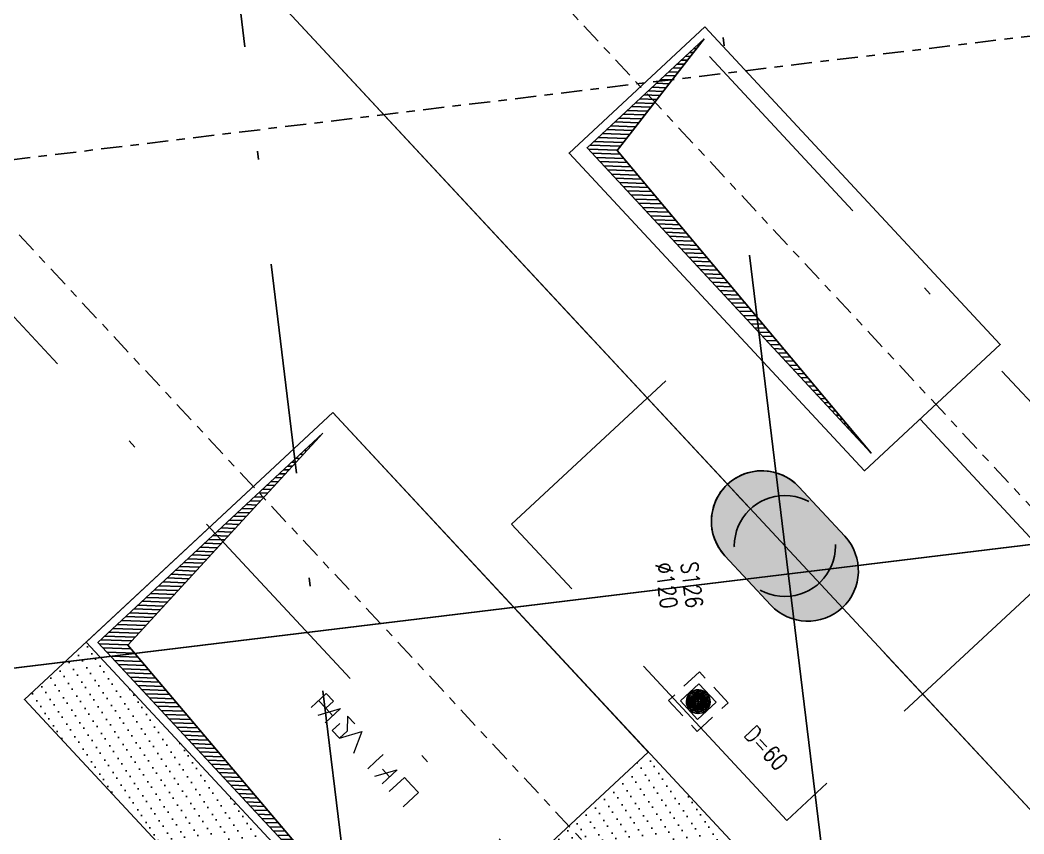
# Model space of a CAD drawing. Header units: inches. Extents: x 400392 to 401495, y 4543971 to 4544133.
# Drawn here: x 400442.54 to 400454.46, y 4544043.6 to 4544053.25 of the extents above; entities that cross this region are included whole.
import ezdxf

# ---------------------------------------------------------------- set-up
doc = ezdxf.new("R2010")
doc.units = ezdxf.units.IN
doc.header["$MEASUREMENT"] = 0
for name, pattern in [('AKS', [3, 2.5, -0.25, 0, -0.25]), ('CENTER', [2, 1.25, -0.25, 0.25, -0.25]), ('CIZGI', [0.4, 0.25, -0.15]), ('DASHDOT2', [0.5, 0.25, -0.125, 0, -0.125]), ('HIDDEN', [0.375, 0.25, -0.125])]:
    doc.linetypes.add(name, pattern=pattern)
doc.layers.add('A-DETL-GENF', color=92, linetype='Continuous', lineweight=9)
for name, color, linetype in [('aks prota', 2, 'AKS'), ('boşluk prota', 2, 'Continuous'), ('boşluk taraması prota', 252, 'Continuous'), ('kiriş prota', 6, 'Continuous'), ('kolon prota', 1, 'Continuous'), ('kolon tarama prota', 252, 'Continuous'), ('lkolon prota', 4, 'Continuous'), ('not yazısı prota', 6, 'Continuous'), ('PRT-AL-TUNEL_EKSENI', 14, 'DASHDOT2'), ('PRT-MI-a_fit_drainage', 10, 'Continuous'), ('skesit prota', 7, 'Continuous'), ('st-s_kolon tarama', 252, 'Continuous'), ('st-s_level (kot)', 6, 'Continuous'), ('st_s_ölçü', 4, 'Continuous'), ('temel prota', 6, 'Continuous'), ('tkolon prota', 6, 'Continuous')]:
    doc.layers.add(name, color=color, linetype=linetype)
doc.styles.add('OLCU', font='romanstw.shx')
doc.styles.add('tkolon', font='romanstw.shx')

# ---------------------------------------------------------------- blocks, each defined once
blk = doc.blocks.new('+24.06 mekanik')
at = {"layer": 'kolon tarama prota', "color": 253}
for p, q in [((52441.07182269852, 147111.5709981484), (52198.36672438604, 146935.2354224607)), ((52198.36672438604, 146935.2354224607), (52441.07182269852, 147111.5709981484)), ((52617.40739838626, 146868.8658998359), (52441.07182269852, 147111.5709981484)), ((52441.07182269852, 147111.5709981484), (52617.40739838626, 146868.8658998359)), ((52441.07182269852, 147111.5709981484), (52441.07182269852, 147111.5709981484)), ((52198.36672438604, 146935.2354224607), (52374.70230007378, 146692.5303241482)), ((52374.70230007378, 146692.5303241482), (52198.36672438604, 146935.2354224607)), ((52198.36672438604, 146935.2354224607), (52198.36672438604, 146935.2354224607)), ((52321.60453866507, 147012.3018573908), (52333.36900036721, 146996.1094649998)), ((52333.36900036721, 146996.1094649998), (52321.60453866507, 147012.3018573908)), ((52321.60453866507, 147012.3018573908), (52321.60453866507, 147012.3018573908)), ((52341.45917031096, 147001.9873175228), (52329.69470860881, 147018.1797099137)), ((52329.69470860881, 147018.1797099137), (52341.45917031096, 147001.9873175228)), ((52329.69470860881, 147018.1797099137), (52329.69470860881, 147018.1797099137)), ((52333.36900036721, 146996.1094649998), (52333.36900036721, 146996.1094649998)), ((52341.45917031096, 147001.9873175228), (52341.45917031096, 147001.9873175228)), ((52348.07977124525, 146975.8618259271), (52359.85615579274, 146959.6530231474)), ((52359.85615579274, 146959.6530231474), (52348.07977124525, 146975.8618259271)), ((52348.07977124525, 146975.8618259271), (52348.07977124525, 146975.8618259271)), ((52367.94632573648, 146965.5308756704), (52356.169941189, 146981.73967845)), ((52356.169941189, 146981.73967845), (52367.94632573648, 146965.5308756704)), ((52356.169941189, 146981.73967845), (52356.169941189, 146981.73967845)), ((52359.85615579274, 146959.6530231474), (52359.85615579274, 146959.6530231474)), ((52367.94632573648, 146965.5308756704), (52367.94632573648, 146965.5308756704)), ((52374.6000293269, 146939.3598221773), (52386.45505417482, 146923.0427803099)), ((52386.45505417482, 146923.0427803099), (52374.6000293269, 146939.3598221773)), ((52374.6000293269, 146939.3598221773), (52374.6000293269, 146939.3598221773)), ((52394.54522411857, 146928.9206328328), (52382.69019927065, 146945.2376747002)), ((52382.69019927065, 146945.2376747002), (52394.54522411857, 146928.9206328328)), ((52382.69019927065, 146945.2376747002), (52382.69019927065, 146945.2376747002)), ((52394.54522411857, 146928.9206328328), (52394.54522411857, 146928.9206328328)), ((52445.19622241513, 146935.3376932076), (52428.87918054772, 146923.4826683596)), ((52428.87918054772, 146923.4826683596), (52445.19622241513, 146935.3376932076)), ((52445.19622241513, 146935.3376932076), (52445.19622241513, 146935.3376932076)), ((52481.69822616494, 146961.8579512892), (52465.48942338526, 146950.0815667417)), ((52465.48942338526, 146950.0815667417), (52481.69822616494, 146961.8579512892)), ((52465.48942338526, 146950.0815667417), (52465.48942338526, 146950.0815667417)), ((52471.36727590819, 146941.991396798), (52487.57607868787, 146953.7677813455)), ((52487.57607868787, 146953.7677813455), (52471.36727590819, 146941.991396798)), ((52471.36727590819, 146941.991396798), (52471.36727590819, 146941.991396798)), ((52481.69822616494, 146961.8579512892), (52481.69822616494, 146961.8579512892)), ((52487.57607868787, 146953.7677813455), (52487.57607868787, 146953.7677813455)), ((52518.13825762858, 146988.3331838694), (52501.94586523766, 146976.5687221673)), ((52501.94586523766, 146976.5687221673), (52518.13825762858, 146988.3331838694)), ((52501.94586523766, 146976.5687221673), (52501.94586523766, 146976.5687221673)), ((52507.82371776059, 146968.4785522235), (52524.0161101515, 146980.2430139257)), ((52524.0161101515, 146980.2430139257), (52507.82371776059, 146968.4785522235)), ((52507.82371776059, 146968.4785522235), (52507.82371776059, 146968.4785522235)), ((52518.13825762858, 146988.3331838694), (52518.13825762858, 146988.3331838694)), ((52524.0161101515, 146980.2430139257), (52524.0161101515, 146980.2430139257)), ((52307.95040501171, 146835.6227700731), (52291.7580126208, 146823.858308371)), ((52291.7580126208, 146823.858308371), (52307.95040501171, 146835.6227700731)), ((52291.7580126208, 146823.858308371), (52291.7580126208, 146823.858308371)), ((52297.63586514373, 146815.7681384272), (52313.82825753464, 146827.5326001294)), ((52313.82825753464, 146827.5326001294), (52297.63586514373, 146815.7681384272)), ((52297.63586514373, 146815.7681384272), (52297.63586514373, 146815.7681384272)), ((52307.95040501171, 146835.6227700731), (52307.95040501171, 146835.6227700731)), ((52313.82825753464, 146827.5326001294), (52313.82825753464, 146827.5326001294)), ((52344.40684686411, 146862.1099254987), (52328.19804408443, 146850.3335409512)), ((52328.19804408443, 146850.3335409512), (52344.40684686411, 146862.1099254987)), ((52328.19804408443, 146850.3335409512), (52328.19804408443, 146850.3335409512)), ((52334.07589660736, 146842.2433710074), (52350.28469938704, 146854.0197555549)), ((52350.28469938704, 146854.0197555549), (52334.07589660736, 146842.2433710074)), ((52334.07589660736, 146842.2433710074), (52334.07589660736, 146842.2433710074)), ((52344.40684686411, 146862.1099254987), (52344.40684686411, 146862.1099254987)), ((52350.28469938704, 146854.0197555549), (52350.28469938704, 146854.0197555549)), ((52381.01708970166, 146888.7088238807), (52364.70004783425, 146876.8537990328)), ((52364.70004783425, 146876.8537990328), (52381.01708970166, 146888.7088238807)), ((52364.70004783425, 146876.8537990328), (52364.70004783425, 146876.8537990328)), ((52370.57790035717, 146868.7636290891), (52386.89494222459, 146880.618653937)), ((52386.89494222459, 146880.618653937), (52370.57790035717, 146868.7636290891)), ((52370.57790035717, 146868.7636290891), (52370.57790035717, 146868.7636290891)), ((52374.70230007378, 146692.5303241482), (52617.40739838626, 146868.8658998359)), ((52617.40739838626, 146868.8658998359), (52374.70230007378, 146692.5303241482)), ((52381.01708970166, 146888.7088238807), (52381.01708970166, 146888.7088238807)), ((52386.45505417482, 146923.0427803099), (52386.45505417482, 146923.0427803099)), ((52386.89494222459, 146880.618653937), (52386.89494222459, 146880.618653937)), ((52421.22889865373, 146875.1806894638), (52433.08392350165, 146858.8636475964)), ((52433.08392350165, 146858.8636475964), (52421.22889865373, 146875.1806894638)), ((52421.22889865373, 146875.1806894638), (52421.22889865373, 146875.1806894638)), ((52428.87918054772, 146923.4826683596), (52428.87918054772, 146923.4826683596)), ((52441.17409344541, 146864.7415001194), (52429.31906859748, 146881.0585419868)), ((52429.31906859748, 146881.0585419868), (52441.17409344541, 146864.7415001194)), ((52429.31906859748, 146881.0585419868), (52429.31906859748, 146881.0585419868)), ((52433.08392350165, 146858.8636475964), (52433.08392350165, 146858.8636475964)), ((52434.75703307064, 146915.3924984159), (52451.07407493806, 146927.2475232638)), ((52451.07407493806, 146927.2475232638), (52434.75703307064, 146915.3924984159)), ((52434.75703307064, 146915.3924984159), (52434.75703307064, 146915.3924984159)), ((52441.17409344541, 146864.7415001194), (52441.17409344541, 146864.7415001194)), ((52447.82779703582, 146838.5704466263), (52459.6041815833, 146822.3616438466)), ((52459.6041815833, 146822.3616438466), (52447.82779703582, 146838.5704466263)), ((52447.82779703582, 146838.5704466263), (52447.82779703582, 146838.5704466263)), ((52451.07407493806, 146927.2475232638), (52451.07407493806, 146927.2475232638)), ((52467.69435152705, 146828.2394963695), (52455.91796697956, 146844.4482991492)), ((52455.91796697956, 146844.4482991492), (52467.69435152705, 146828.2394963695)), ((52455.91796697956, 146844.4482991492), (52455.91796697956, 146844.4482991492)), ((52459.60418158331, 146822.3616438466), (52459.60418158331, 146822.3616438466)), ((52467.69435152705, 146828.2394963695), (52467.69435152705, 146828.2394963695)), ((52617.40739838626, 146868.8658998359), (52617.40739838626, 146868.8658998359)), ((52374.70230007378, 146692.5303241482), (52374.70230007378, 146692.5303241482)), ((52474.31495246134, 146802.1140047739), (52486.07941416349, 146785.921612383)), ((52486.07941416349, 146785.921612383), (52474.31495246134, 146802.1140047739)), ((52474.31495246134, 146802.1140047739), (52474.31495246134, 146802.1140047739)), ((52494.16958410724, 146791.7994649059), (52482.40512240509, 146807.9918572968)), ((52482.40512240509, 146807.9918572968), (52494.16958410724, 146791.7994649059)), ((52482.40512240509, 146807.9918572968), (52482.40512240509, 146807.9918572968)), ((52486.07941416349, 146785.921612383), (52486.07941416349, 146785.921612383)), ((52494.16958410724, 146791.7994649059), (52494.16958410724, 146791.7994649059))]:
    blk.add_line(p, q, dxfattribs=at)
for centre, radius, start, end in [((52407.88706138615, 146902.0506611483), 140, 128.0467130974134, 213.9532869025637), ((52407.88706138615, 146902.0506611483), 140, 128.0467130974134, 213.9532869025637), ((52407.88706138615, 146902.0506611483), 120, 128.3880154630158, 213.6119845363159), ((52407.88706138615, 146902.0506611483), 120, 128.3880154630158, 213.6119845363159), ((52407.88706138615, 146902.0506611483), 100.0000000000001, 125.9999999998701, 305.9999999998701), ((52407.88706138615, 146902.0506611483), 100.0000000000001, 125.9999999998701, 305.9999999998701), ((52407.88706138615, 146902.0506611483), 94.99999999999999, 129.016961309279, 212.9830386898709), ((52407.88706138615, 146902.0506611483), 94.99999999999999, 129.016961309279, 212.9830386898709), ((52407.88706138615, 146902.0506611483), 90.00000000000007, 125.9999999998701, 305.9999999998701), ((52407.88706138615, 146902.0506611483), 90.00000000000007, 125.9999999998701, 305.9999999998701), ((52407.88706138615, 146902.0506611483), 140, 38.04671309767037, 123.9532869023308), ((52407.88706138615, 146902.0506611483), 140, 38.04671309767037, 123.9532869023308), ((52407.88706138615, 146902.0506611483), 75.00000000000001, 129.8225537291953, 212.1774462713443), ((52407.88706138615, 146902.0506611483), 74.99999999999997, 129.8225537291953, 212.1774462713443), ((52407.88706138615, 146902.0506611483), 120, 38.38801546334262, 123.6119845368939), ((52407.88706138615, 146902.0506611483), 120, 38.38801546334262, 123.6119845368939), ((52407.88706138615, 146902.0506611483), 58.99999999997818, 0, 180), ((52407.88706138615, 146902.0506611483), 100.0000000000001, 305.9999999998701, 125.9999999998701), ((52407.88706138615, 146902.0506611483), 100.0000000000001, 305.9999999998701, 125.9999999998701), ((52407.88706138615, 146902.0506611483), 90.00000000000009, 305.9999999998701, 125.9999999998701), ((52407.88706138615, 146902.0506611483), 90.00000000000009, 305.9999999998701, 125.9999999998701), ((52407.88706138615, 146902.0506611483), 95, 39.01696131012777, 122.9830386904475), ((52407.88706138615, 146902.0506611483), 95.00000000000001, 39.01696131012777, 122.9830386904475), ((52407.88706138615, 146902.0506611483), 50.00000000000003, 125.9999999998701, 305.9999999998701), ((52407.88706138615, 146902.0506611483), 50.00000000000003, 125.9999999998701, 305.9999999998701), ((52407.88706138615, 146902.0506611483), 50, 131.7391704768622, 210.2608295232355), ((52407.88706138615, 146902.0506611483), 50.00000000000001, 131.7391704768622, 210.2608295232355), ((52407.88706138615, 146902.0506611483), 74.99999999999999, 39.82255372887508, 122.1774462705475), ((52407.88706138615, 146902.0506611483), 75.00000000000001, 39.82255372887508, 122.1774462705475), ((52407.88706138615, 146902.0506611483), 50.00000000000004, 305.9999999998701, 125.9999999998701), ((52407.88706138615, 146902.0506611483), 50.00000000000004, 305.9999999998701, 125.9999999998701), ((52407.88706138615, 146902.0506611483), 50, 41.73917047713977, 120.2608295226653), ((52407.88706138615, 146902.0506611483), 50, 41.73917047713977, 120.2608295226653), ((52407.88706138615, 146902.0506611483), 29.99999999999999, 45.59406822622729, 116.4059317733746), ((52407.88706138615, 146902.0506611483), 30.00000000000001, 45.59406822622729, 116.4059317733746), ((52407.88706138614, 146931.5506611483), 29.4999999999955, 269.9999999999996, 89.99999999998587), ((52407.88706138615, 146902.0506611483), 75, 309.8225537291952, 32.17744627134433), ((52407.88706138615, 146902.0506611483), 74.99999999999999, 309.8225537291952, 32.17744627134433), ((52407.88706138615, 146902.0506611483), 95, 309.0169613092789, 32.98303868987092), ((52407.88706138615, 146902.0506611483), 95.00000000000003, 309.0169613092789, 32.98303868987092), ((52407.88706138615, 146902.0506611483), 120, 308.3880154630158, 33.61198453631593), ((52407.88706138615, 146902.0506611483), 120, 308.3880154630158, 33.61198453631593), ((52407.88706138615, 146902.0506611483), 140, 308.0467130974135, 33.95328690256366), ((52407.88706138615, 146902.0506611483), 140, 308.0467130974135, 33.95328690256366), ((52407.88706138615, 146902.0506611483), 140, 218.0467130976704, 303.9532869023308), ((52407.88706138615, 146902.0506611483), 140, 218.0467130976704, 303.9532869023308), ((52407.88706138615, 146902.0506611483), 120, 218.3880154633426, 303.6119845368939), ((52407.88706138615, 146902.0506611483), 120, 218.3880154633426, 303.6119845368939), ((52407.88706138615, 146902.0506611483), 95, 219.0169613101278, 302.9830386904476), ((52407.88706138615, 146902.0506611483), 94.99999999999997, 219.0169613101278, 302.9830386904476), ((52407.88706138615, 146902.0506611483), 59.00000000001455, 180, 0), ((52407.88706138615, 146902.0506611483), 74.99999999999999, 219.8225537288751, 302.1774462705475), ((52407.88706138615, 146902.0506611483), 75, 219.8225537288751, 302.1774462705475), ((52407.88706138615, 146902.0506611483), 50, 221.7391704771398, 300.2608295226653), ((52407.88706138615, 146902.0506611483), 49.99999999999999, 221.7391704771398, 300.2608295226653), ((52407.88706138615, 146902.0506611483), 30, 135.5940682274064, 206.4059317724424), ((52407.88706138615, 146902.0506611483), 29.99999999999999, 135.5940682274064, 206.4059317724424), ((52407.88706138616, 146872.5506611483), 29.49999999999273, 90, 269.9999999999855), ((52407.88706138615, 146902.0506611483), 29.99999999999999, 225.5940682262273, 296.4059317733746), ((52407.88706138615, 146902.0506611483), 30.00000000000001, 225.5940682262273, 296.4059317733746), ((52407.88706138615, 146902.0506611483), 30.00000000000001, 315.5940682274063, 26.40593177244245), ((52407.88706138615, 146902.0506611483), 29.99999999999999, 315.5940682274063, 26.40593177244245), ((52407.88706138615, 146902.0506611483), 49.99999999999998, 311.7391704768622, 30.26082952323549), ((52407.88706138615, 146902.0506611483), 50.00000000000001, 311.7391704768622, 30.26082952323549)]:
    blk.add_arc(centre, radius, start, end, dxfattribs=at)
blk = doc.blocks.new('YER SUZGECI_20x20')
at = {"color": 2}
blk.add_lwpolyline([(-20, 0), (0, 0), (0, 20), (-20, 20)], close=True, dxfattribs=at)
for points in [[(0, 20), (-20, 0)], [(-20, 20), (0, 0)]]:
    blk.add_lwpolyline(points, dxfattribs=at)
blk.add_circle((-10, 10), 7, dxfattribs=at)
blk = doc.blocks.new('A$C1a5ef8c2')
at = {"layer": 'boşluk taraması prota', "ltscale": 2}
h = blk.add_hatch(dxfattribs=at)
h.set_pattern_fill('ANSI31', color=256, scale=0.03000000000073284, angle=-47.07600604191619, style=0)
h.set_pattern_definition([(357.9239939580838, (-721.722959009523, 311.2306366646662), (0.003450451556188631, 0.09518748281418962), [])])
h.paths.add_polyline_path([(59.07129314023769, 78.41376911941916), (58.03502875793492, 77.08660888392478), (61.05108989868313, 73.4951407732442), (57.68000338360434, 77.11981671862304)])
h = blk.add_hatch(dxfattribs=at)
h.set_pattern_fill('ANSI31', color=256, scale=0.03000000000073284, angle=-47.07600604191619, style=0)
h.set_pattern_definition([(357.9239939580838, (-727.5290022042464, 305.3593916632235), (0.003450451556188631, 0.09518748281418962), [])])
h.paths.add_polyline_path([(54.5446873123874, 73.73244953993708), (52.22898556268774, 71.21536388155073), (55.51492126926314, 67.33371993526816), (51.87396018835716, 71.24857171718031)])
at = {"layer": 'kolon tarama prota'}
h = blk.add_hatch(color=256, dxfattribs=at)
h.dxf.hatch_style = 1
edge = h.paths.add_edge_path()
edge.add_arc((59.75526642886689, 72.68588837701827), 0.6000000000146568, 42.92399395808381, 222.9239939580838)
edge.add_line((59.31591176887741, 72.27727183047682), (59.86073383199982, 71.69146561715752))
edge.add_arc((60.30008849222213, 72.1000821646303), 0.6000000000146568, 222.9239939580838, 402.9239939580838)
edge.add_line((60.73944315267727, 72.50869871210307), (60.19462108955486, 73.09450492542237))
at = {"layer": 'st-s_kolon tarama', "ltscale": 0.001}
h = blk.add_hatch(dxfattribs=at)
h.set_pattern_fill('DOTS', color=253, scale=0.1000000000024428, angle=6.93182649044086)
h.set_pattern_definition([(6.93182649044086, (-985.6108686834923, 579.9553947579116), (0.05963554138054424, 0.167169241581065), [0, -0.158750000003878])])
h.paths.add_polyline_path([(54.66166266641812, 73.97780510503799), (58.40516262914753, 69.94618593715131), (55.47938148386311, 67.2250981722027), (51.73263160116039, 71.25369479134679), (51.00037383311428, 70.57266720943153), (57.12962204299401, 63.98234730958939), (60.79091087635607, 67.38748520426452)])
at = {"layer": 'aks prota', "ltscale": 10}
for p, q in [((121.0854302718071, 6.742173030972481), (8.08986567996908, 128.2378104133531)), ((121.0854302699445, 6.742173034697771), (8.089865682297386, 128.2378104142845)), ((121.0854302697117, 6.742173032835126), (8.089865682297386, 128.2378104142845)), ((119.2287120601395, 8.738562566228211), (8.089865681366064, 128.2378104142845)), ((121.0854302710504, 6.742173031903803), (8.089865679503419, 128.2378104142845)), ((62.62214540562127, 51.0284770578146), (53.66102515032981, 124.8200718518347)), ((62.62214540567948, 51.02847705408931), (53.66102515021339, 124.8200718518347)), ((62.62214540620334, 51.02847705595195), (53.66102515097009, 124.8200718518347)), ((62.62214540562127, 51.02847705688328), (53.66102515126113, 124.820071852766)), ((62.6221454058541, 51.02847705688328), (53.66102515079547, 124.820071852766)), ((62.62214540562127, 51.02847705688328), (53.66102515032981, 124.820071852766)), ((62.62214540556306, 51.02847705595195), (53.66102515003877, 124.820071852766)), ((108.5395137761952, 20.23185403458774), (24.49207383778412, 110.6017488418147)), ((47.16274772968609, 70.49427075311542), (93.52216359053273, 76.12407590448856)), ((47.16274772945326, 70.4942707521841), (93.52216359163867, 76.12407590355724)), ((47.16274773038458, 70.49427075311542), (93.52216359140584, 76.12407590448856)), ((47.16274773015175, 70.49427075311542), (93.52216359099839, 76.12407590448856)), ((47.16274773020996, 70.49427075311542), (93.52216359094018, 76.12407590448856)), ((47.16274772968609, 70.4942707521841), (93.52216359099839, 76.12407590448856)), ((47.16274772968609, 70.49427075125277), (93.52216359123122, 76.12407590355724))]:
    blk.add_line(p, q, dxfattribs=at)
at = {"layer": 'boşluk prota', "ltscale": 0.05}
for points in [[(59.07129314023769, 78.41376911941916), (58.03502875793492, 77.08660888392478), (61.05108989868313, 73.4951407732442), (57.68000338360434, 77.11981671862304)], [(54.5446873123874, 73.73244953993708), (52.22898556268774, 71.21536388155073), (55.51492126926314, 67.33371993526816), (51.87396018835716, 71.24857171718031)]]:
    blk.add_lwpolyline(points, close=True, dxfattribs=at)
at = {"layer": 'kiriş prota'}
blk.add_lwpolyline([(59.07641615852481, 78.55509765353054), (62.58370818995172, 74.78397015482187), (60.97274110279977, 73.28570948075503), (57.46544907183852, 77.0568369794637)], close=True, dxfattribs=at)
blk.add_lwpolyline([(54.66166266641812, 73.97780510503799), (58.40516262914753, 69.94618593715131), (55.47938148386311, 67.2250981722027), (51.73263160116039, 71.25369479134679), (54.66166266641812, 73.97780510503799)], dxfattribs=at)
at = {"layer": 'kolon prota', "color": 1}
blk.add_lwpolyline([(60.19462108938023, 73.09450492542237, 0.9999999999999999), (59.31591176887741, 72.27727183047682), (59.86073383223265, 71.69146561715752, 0.9999999999999999), (60.73944315267727, 72.50869871210307)], format="xyb", close=True, dxfattribs=at)
at = {"layer": 'kolon prota', "color": 5, "linetype": 'HIDDEN', "ltscale": 5}
blk.add_circle((60.02767746057361, 72.39298527128994), 0.6000000000123112, dxfattribs=at)
at = {"layer": 'not yazısı prota'}
blk.add_lwpolyline([(54.66166266641812, 73.97780510503799), (60.79091087635607, 67.38748520426452), (57.12962204299401, 63.98234730958939), (51.00037383311428, 70.57266720943153)], close=True, dxfattribs=at)
at = {"layer": 'PRT-AL-TUNEL_EKSENI', "ltscale": 10}
for p, q in [((10.50631630996941, 130.4852014249191), (123.5018809015164, 8.989564041607082)), ((4.538415511138737, 124.934826657176), (117.533980102744, 3.439189274795353)), ((56.07586714241188, 58.06719802692533), (48.05223091243533, 124.1389498393983))]:
    blk.add_line(p, q, dxfattribs=at)
at = {"layer": 'PRT-MI-a_fit_drainage', "color": 2, "linetype": 'CIZGI'}
blk.add_lwpolyline([(59.01292223244673, 70.89976577926427), (58.64673748792848, 70.55931206326932), (58.98719120299211, 70.19312731735408), (59.35337594797602, 70.53358103334904)], close=True, dxfattribs=at)
at = {"layer": 'skesit prota', "linetype": 'CENTER', "ltscale": 0.2}
for points in [[(6.701283006987069, 133.3384129730985), (120.2835629340843, 11.2119246898219)], [(98.568870913703, 82.77085532899946), (33.680871330027, 74.89097186829895)], [(46.81800741900224, 80.51629749406129), (100.5956440005102, 22.69324703048915)]]:
    blk.add_lwpolyline(points, dxfattribs=at)
at = {"layer": 'st_s_ölçü', "color": 6, "lineweight": 0}
for points in [[(54.40257146657677, 70.47546873614192), (54.58381935936632, 70.6440361700952), (54.66810307680862, 70.55341222509742), (54.57747912994819, 70.46912850718945), (54.49319541297155, 70.55975245311856)], [(54.48685518401908, 70.38484478928149), (54.75238679425092, 70.46278827823699), (54.57113890146138, 70.29422084335238)], [(54.57747912994819, 70.46912850718945), (54.66176284785615, 70.37850456126034)], [(54.92095422866987, 70.28154038637877), (54.83667051122757, 70.37216433230788), (54.8303302822751, 70.1972566684708), (54.73970633588033, 70.11297295056283), (54.65542261843802, 70.20359689742327), (54.7460465648328, 70.28788061439991)], [(54.73970633588033, 70.11297295056283), (55.00523794611217, 70.19091643951833), (54.90827377029927, 69.93172505870461)], [(55.25808909803163, 69.91904460079968), (55.16746515163686, 69.83476088382304)], [(55.16112492268439, 69.65985321998596), (55.42665653291624, 69.73779670894146), (55.2454086401267, 69.56922927498817)], [(55.25174886907917, 69.74413693789393), (55.33603258652147, 69.65351299196482)], [(55.32969235710334, 69.47860532812774), (55.51094024989288, 69.64717276301235), (55.59522396733519, 69.55654881708324)], [(55.59522396733519, 69.55654881708324), (55.67950768477749, 69.46592487115413)], [(55.67950768477749, 69.46592487115413), (55.49825979198795, 69.29735743626952)], [(55.49825979198795, 69.29735743626952), (55.67950768477749, 69.46592487115413)]]:
    blk.add_lwpolyline(points, dxfattribs=at)
blk.add_lwpolyline([(55.16746515163686, 69.83476088382304), (55.07684120518388, 69.7504771668464), (55.16746515163686, 69.83476088382304)], close=True, dxfattribs=at)
at = {"layer": 'temel prota', "linetype": 'HIDDEN', "ltscale": 10}
blk.add_lwpolyline([(61.63177309418097, 73.89863430242985), (63.27311073854798, 72.13382730353624), (60.05117656476796, 69.13730595633388), (56.78224418626633, 72.65214323718101), (59.34514636866516, 75.03573976177722)], dxfattribs=at)
at = {"layer": 'A-DETL-GENF', "xscale": 0.001000000000024428, "yscale": 0.001000000000024428, "zscale": 0.001000000000024428, "rotation": 276.923993958082}
blk.add_blockref('+24.06 mekanik', (-93.14853458531434, 104.8627004241571), dxfattribs=at)
at = {"layer": 'PRT-MI-a_fit_drainage', "color": 2, "xscale": 0.01000000000024428, "yscale": 0.01000000000024428, "zscale": 0.01000000000024428, "rotation": 222.9145936212056}
blk.add_blockref('YER SUZGECI_20x20', (58.85872902761912, 70.55159275699407), dxfattribs=at)
at = {"layer": 'lkolon prota', "style": 'tkolon', "width": 0.8}
blk.add_text('%%C120', height=0.2000000000048855, rotation=276.923994085215, dxfattribs=at).set_placement((58.49008043337381, 72.18455709982663))
at = {"layer": 'st-s_level (kot)', "color": 6, "style": 'OLCU', "width": 0.8}
for tag, p, rotation in [('D=60', (41.41703286580741, 99.58001939486712), 312.9239939495117), ('D=60', (34.91377208690392, 96.88071346003562), 312.9239939495117), ('D=60', (41.72404787596315, 89.55813579354435), 312.9239939495117), ('D=60', (74.07240101491334, 82.3654021685943), 276.923994085215), ('D=90', (58.45173784665531, 80.89350863266736), 312.9239939495117), ('D=60', (82.06995531456778, 73.76825603935868), 276.923994085215), ('D=60', (66.16953595646191, 72.69707751180977), 312.9239939495117), ('D=60', (59.52860149176558, 70.14633769541979), 312.9239939495117), ('D=60', (74.28302203526255, 63.91414567641914), 312.9239939495117), ('D=60', (67.52317142457468, 61.55037755891681), 312.9239939495117), ('D=60', (81.90516735991696, 55.7777361664921), 312.9239939495117), ('D=60', (75.51774133963045, 52.95441743545234), 312.9239939495117), ('D=60', (83.51231125422055, 44.35845731198788), 312.9239939495117), ('D=60', (93.86754728655796, 42.95339011400938), 312.9239939495117), ('D=60', (102.2343588467338, 34.1871841000393), 312.9239939495117), ('D=60', (95.21837176603731, 31.80971260089427), 312.9239939495117), ('D=60', (99.28763992898166, 27.66433198004961), 312.9239939495117), ('+22.51', (112.2286650243332, 23.93479506019503), 312.9239939495117), ('+20.81', (108.5519845855888, 21.49965451750904), 312.9239939495117), ('D=80', (97.11668090563035, 17.52580411545932), 312.9239939495117)]:
    blk.add_attdef(tag, p, '', height=0.2000000000048856, rotation=rotation, dxfattribs=at)
at = {"layer": 'tkolon prota', "style": 'tkolon', "width": 0.8}
blk.add_text('S126', height=0.2000000000048855, rotation=276.923994085215, dxfattribs=at).set_placement((58.79184004565468, 72.19210378173739))

msp = doc.modelspace()

# ---------------------------------------------------------------- hatches: boundary and pattern name
at = {"layer": 'boşluk taraması prota', "ltscale": 2}
h = msp.add_hatch(dxfattribs=at)
h.set_pattern_fill('ANSI31', color=256, scale=0.03000000000073284, angle=-47.07600604191619, style=0)
h.set_pattern_definition([(357.9239939580838, (399669.8693384457, 4544285.850770694), (0.003450451556188631, 0.09518748281418962), [])])
h.paths.add_polyline_path([(400450.6635905954, 4544053.033903149), (400449.6273262131, 4544051.706742913), (400452.6433873539, 4544048.115274803), (400449.2723008388, 4544051.739950748)])
h = msp.add_hatch(dxfattribs=at)
h.set_pattern_fill('ANSI31', color=256, scale=0.03000000000073284, angle=-47.07600604191619, style=0)
h.set_pattern_definition([(357.9239939580838, (399664.0632952509, 4544279.979525693), (0.003450451556188631, 0.09518748281418962), [])])
h.paths.add_polyline_path([(400446.1369847676, 4544048.352583569), (400443.8212830179, 4544045.835497911), (400447.1072187244, 4544041.953853965), (400443.4662576435, 4544045.868705747)])
at = {"layer": 'kolon tarama prota'}
h = msp.add_hatch(color=256, dxfattribs=at)
h.dxf.hatch_style = 1
edge = h.paths.add_edge_path()
edge.add_arc((400451.347563884, 4544047.306022407), 0.6000000000146568, 42.92399395808381, 222.9239939580838)
edge.add_line((400450.9082092241, 4544046.89740586), (400451.4530312872, 4544046.311599647))
edge.add_arc((400451.8923859474, 4544046.720216194), 0.6000000000146568, 222.9239939580838, 402.9239939580838)
edge.add_line((400452.3317406079, 4544047.128832742), (400451.7869185447, 4544047.714638955))
at = {"layer": 'st-s_kolon tarama', "ltscale": 0.001}
h = msp.add_hatch(dxfattribs=at)
h.set_pattern_fill('DOTS', color=253, scale=0.1000000000024428, angle=6.93182649044086)
h.set_pattern_definition([(6.93182649044086, (399405.9814287717, 4544554.575528787), (0.05963554138054424, 0.167169241581065), [0, -0.158750000003878])])
h.paths.add_polyline_path([(400446.2539601216, 4544048.597939135), (400449.9974600843, 4544044.566319967), (400447.071678939, 4544041.845232202), (400443.3249290563, 4544045.873828821), (400442.5926712883, 4544045.192801239), (400448.7219194982, 4544038.602481339), (400452.3832083315, 4544042.007619234)])

# ---------------------------------------------------------------- linework, layer by layer
at = {"layer": 'aks prota', "ltscale": 10}
for p, q in [((400512.677727727, 4543981.362307061), (400399.6821631351, 4544102.857944443)), ((400512.6777277251, 4543981.362307064), (400399.6821631375, 4544102.857944444)), ((400512.6777277249, 4543981.362307062), (400399.6821631375, 4544102.857944444)), ((400510.8210095153, 4543983.358696596), (400399.6821631365, 4544102.857944444)), ((400512.6777277262, 4543981.362307061), (400399.6821631347, 4544102.857944444)), ((400454.2144428608, 4544025.648611087), (400445.2533226055, 4544099.440205881)), ((400454.2144428609, 4544025.648611084), (400445.2533226054, 4544099.440205881)), ((400454.2144428614, 4544025.648611085), (400445.2533226061, 4544099.440205881)), ((400454.2144428608, 4544025.648611086), (400445.2533226064, 4544099.440205882)), ((400454.214442861, 4544025.648611086), (400445.253322606, 4544099.440205882)), ((400454.2144428608, 4544025.648611086), (400445.2533226055, 4544099.440205882)), ((400454.2144428607, 4544025.648611085), (400445.2533226052, 4544099.440205882)), ((400500.1318112314, 4543994.851988064), (400416.084371293, 4544085.221882871)), ((400438.7550451849, 4544045.114404783), (400485.1144610457, 4544050.744209934)), ((400438.7550451846, 4544045.114404782), (400485.1144610468, 4544050.744209933)), ((400438.7550451856, 4544045.114404783), (400485.1144610466, 4544050.744209934)), ((400438.7550451853, 4544045.114404783), (400485.1144610462, 4544050.744209934)), ((400438.7550451854, 4544045.114404783), (400485.1144610461, 4544050.744209934)), ((400438.7550451849, 4544045.114404782), (400485.1144610462, 4544050.744209934)), ((400438.7550451849, 4544045.114404781), (400485.1144610464, 4544050.744209933))]:
    msp.add_line(p, q, dxfattribs=at)
at = {"layer": 'boşluk prota', "ltscale": 0.05}
for points in [[(400450.6635905954, 4544053.033903149), (400449.6273262131, 4544051.706742913), (400452.6433873539, 4544048.115274803), (400449.2723008388, 4544051.739950748)], [(400446.1369847676, 4544048.352583569), (400443.8212830179, 4544045.835497911), (400447.1072187244, 4544041.953853965), (400443.4662576435, 4544045.868705747)]]:
    msp.add_lwpolyline(points, close=True, dxfattribs=at)
at = {"layer": 'kiriş prota'}
msp.add_lwpolyline([(400450.6687136137, 4544053.175231683), (400454.1760056451, 4544049.404104184), (400452.565038558, 4544047.90584351), (400449.057746527, 4544051.676971009)], close=True, dxfattribs=at)
msp.add_lwpolyline([(400446.2539601216, 4544048.597939135), (400449.9974600843, 4544044.566319967), (400447.071678939, 4544041.845232202), (400443.3249290563, 4544045.873828821), (400446.2539601216, 4544048.597939135)], dxfattribs=at)
at = {"layer": 'kolon prota', "color": 1}
msp.add_lwpolyline([(400451.7869185446, 4544047.714638955, 0.9999999999999999), (400450.9082092241, 4544046.89740586), (400451.4530312874, 4544046.311599647, 0.9999999999999999), (400452.3317406079, 4544047.128832742)], format="xyb", close=True, dxfattribs=at)
at = {"layer": 'kolon prota', "color": 5, "linetype": 'HIDDEN', "ltscale": 5}
msp.add_circle((400451.6199749158, 4544047.013119301), 0.6000000000123112, dxfattribs=at)
at = {"layer": 'not yazısı prota'}
msp.add_lwpolyline([(400446.2539601216, 4544048.597939135), (400452.3832083315, 4544042.007619234), (400448.7219194982, 4544038.602481339), (400442.5926712883, 4544045.192801239)], close=True, dxfattribs=at)
at = {"layer": 'PRT-AL-TUNEL_EKSENI', "ltscale": 10}
for p, q in [((400402.0986137651, 4544105.105335454), (400515.0941783567, 4543983.609698071)), ((400396.1307129663, 4544099.554960687), (400509.1262775579, 4543978.059323304)), ((400447.6681645976, 4544032.687332056), (400439.6445283676, 4544098.759083869))]:
    msp.add_line(p, q, dxfattribs=at)
at = {"layer": 'PRT-MI-a_fit_drainage', "color": 2, "linetype": 'CIZGI'}
msp.add_lwpolyline([(400450.6052196876, 4544045.519899809), (400450.2390349431, 4544045.179446093), (400450.5794886582, 4544044.813261347), (400450.9456734032, 4544045.153715063)], close=True, dxfattribs=at)
at = {"layer": 'skesit prota', "linetype": 'CENTER', "ltscale": 0.2}
for points in [[(400398.2935804622, 4544107.958547003), (400511.8758603893, 4543985.832058719)], [(400490.1611683689, 4544057.390989359), (400425.2731687852, 4544049.511105898)], [(400438.4103048742, 4544055.136431524), (400492.1879414557, 4543997.31338106)]]:
    msp.add_lwpolyline(points, dxfattribs=at)
at = {"layer": 'st_s_ölçü', "color": 6, "lineweight": 0}
for points in [[(400445.9948689218, 4544045.095602766), (400446.1761168145, 4544045.2641702), (400446.260400532, 4544045.173546255), (400446.1697765851, 4544045.089262537), (400446.0854928682, 4544045.179886483)], [(400446.0791526392, 4544045.004978819), (400446.3446842494, 4544045.082922308), (400446.1634363566, 4544044.914354873)], [(400446.1697765851, 4544045.089262537), (400446.254060303, 4544044.998638591)], [(400446.5132516838, 4544044.901674416), (400446.4289679664, 4544044.992298362), (400446.4226277375, 4544044.817390698), (400446.3320037911, 4544044.73310698), (400446.2477200736, 4544044.823730927), (400446.33834402, 4544044.908014644)], [(400446.3320037911, 4544044.73310698), (400446.5975354013, 4544044.811050469), (400446.5005712255, 4544044.551859088)], [(400446.8503865532, 4544044.53917863), (400446.7597626068, 4544044.454894913)], [(400446.7534223779, 4544044.27998725), (400447.0189539881, 4544044.357930738), (400446.8377060953, 4544044.189363305)], [(400446.8440463243, 4544044.364270967), (400446.9283300417, 4544044.273647022)], [(400446.9219898123, 4544044.098739358), (400447.1032377051, 4544044.267306793), (400447.1875214225, 4544044.176682847)], [(400447.27180514, 4544044.086058901), (400447.0905572472, 4544043.917491466)], [(400447.0905572472, 4544043.917491466), (400447.27180514, 4544044.086058901)], [(400447.1875214225, 4544044.176682847), (400447.27180514, 4544044.086058901)]]:
    msp.add_lwpolyline(points, dxfattribs=at)
msp.add_lwpolyline([(400446.7597626068, 4544044.454894913), (400446.6691386604, 4544044.370611196), (400446.7597626068, 4544044.454894913)], close=True, dxfattribs=at)
at = {"layer": 'temel prota', "linetype": 'HIDDEN', "ltscale": 10}
msp.add_lwpolyline([(400453.2240705494, 4544048.518768332), (400454.8654081937, 4544046.753961333), (400451.6434740199, 4544043.757439986), (400448.3745416414, 4544047.272277267), (400450.9374438238, 4544049.655873791)], dxfattribs=at)

# ---------------------------------------------------------------- block references
msp.add_blockref('A$C1a5ef8c2', (400391.5922974552, 4543974.62013403))
at = {"layer": 'A-DETL-GENF', "xscale": 0.001000000000024428, "yscale": 0.001000000000024428, "zscale": 0.001000000000024428, "rotation": 276.923993958082}
msp.add_blockref('+24.06 mekanik', (400298.4437628699, 4544079.482834454), dxfattribs=at)
at = {"layer": 'PRT-MI-a_fit_drainage', "color": 2, "xscale": 0.01000000000024428, "yscale": 0.01000000000024428, "zscale": 0.01000000000024428, "rotation": 222.9145936212056}
msp.add_blockref('YER SUZGECI_20x20', (400450.4510264828, 4544045.171726787), dxfattribs=at)

# ---------------------------------------------------------------- texts
at = {"layer": 'lkolon prota', "style": 'tkolon', "width": 0.8}
msp.add_text('%%C120', height=0.2000000000048855, rotation=276.923994085215, dxfattribs=at).set_placement((400450.0823778886, 4544046.804691129))
at = {"layer": 'st-s_level (kot)', "color": 6, "style": 'OLCU', "width": 0.8}
msp.add_attdef('D=60', (400451.1208989469, 4544044.766471725), '', height=0.2000000000048856, rotation=312.9239939495117, dxfattribs=at)
at = {"layer": 'tkolon prota', "style": 'tkolon', "width": 0.8}
msp.add_text('S126', height=0.2000000000048855, rotation=276.923994085215, dxfattribs=at).set_placement((400450.3841375008, 4544046.812237811))

doc.saveas('drawing.dxf')
